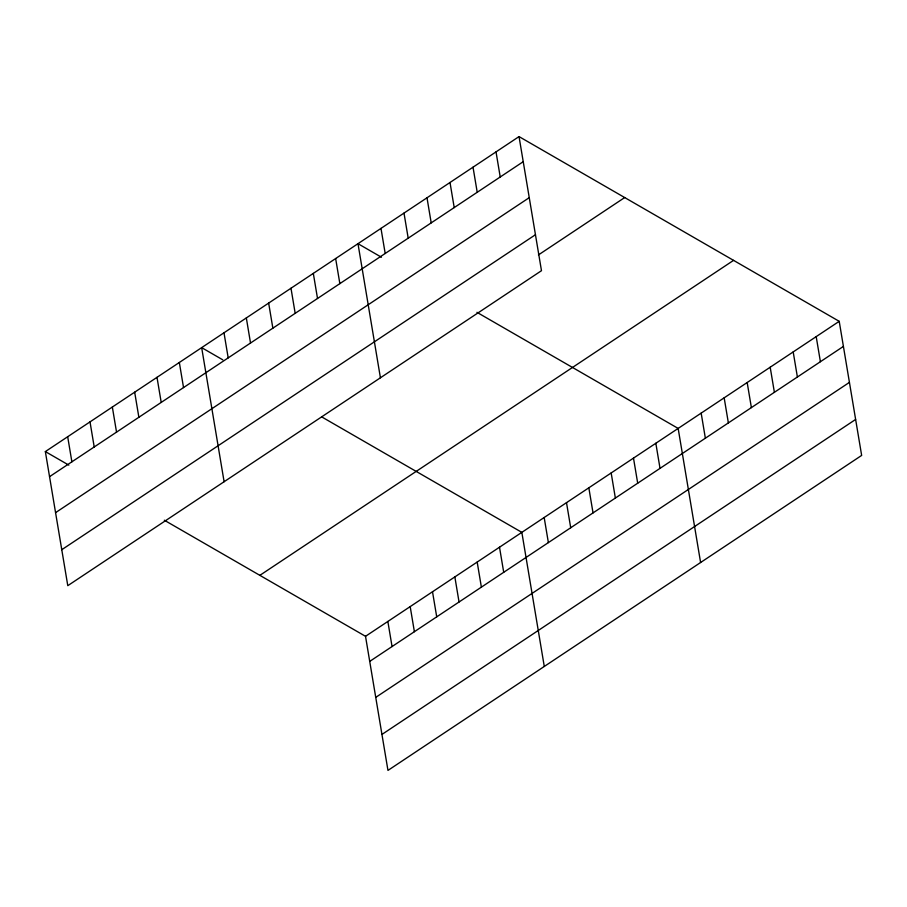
<?xml version="1.0" encoding="UTF-8"?>
<svg xmlns="http://www.w3.org/2000/svg" width="907" height="907" viewBox="0 0 907 907"><rect width="100%" height="100%" fill="white"/><g stroke="black" fill="none" stroke-linecap="round" stroke-linejoin="round"><path stroke-width="1.36" d="M519.031 136.594L541.479 270.694L67.787 585.673L45.35 451.584L519.031 136.594L839.213 321.327L861.65 455.416L387.969 770.406L365.521 636.306L164.314 520.221M49.545 476.674L523.237 161.684M55.565 512.648L529.257 197.658M61.767 549.71L535.459 234.72M538.418 254.935L624.696 197.556M259.867 575.344L733.548 260.366M365.521 636.306L839.213 321.327M369.727 661.396L843.408 346.417M375.747 697.37L849.428 382.38M381.949 734.432L855.63 419.442M381.462 257.237L357.982 243.688L380.418 377.788M476.946 312.325L678.153 428.421L700.601 562.51M222.793 359.83L201.671 347.642L224.108 481.73M321.838 416.971L521.842 532.364L544.279 666.452M45.35 451.584L68.83 465.132M816.198 336.622L820.404 361.712M793.194 351.916L797.389 377.006M770.19 367.222L774.385 392.312M747.175 382.516L751.381 407.606M724.171 397.822L728.366 422.911M701.168 413.116L705.363 438.206M655.829 443.262L660.024 468.352M633.494 458.114L637.7 483.204M611.171 472.966L615.365 498.056M588.836 487.819L593.031 512.909M566.501 502.659L570.707 527.749M496.027 151.9L500.222 176.99M544.177 517.512L548.372 542.601M473.023 167.194L477.218 192.284M450.008 182.5L454.214 207.59M499.508 547.216L503.714 572.306M427.004 197.794L431.199 222.884M477.184 562.057L481.379 587.146M404 213.1L408.195 238.19M454.849 576.909L459.044 601.999M380.985 228.394L385.192 253.484M432.514 591.761L436.721 616.851M410.191 606.613L414.386 631.703M335.647 258.54L339.853 283.63M387.856 621.454L392.051 646.544M313.323 273.392L317.518 298.482M290.988 288.245L295.183 313.334M268.653 303.085L272.86 328.175M246.33 317.938L250.525 343.027M223.995 332.79L228.19 357.88M179.337 362.483L183.531 387.572M157.002 377.335L161.208 402.425M134.678 392.187L138.873 417.277M112.343 407.039L116.538 432.129M90.008 421.88L94.215 446.97M67.685 436.732L71.88 461.822"/></g></svg>
